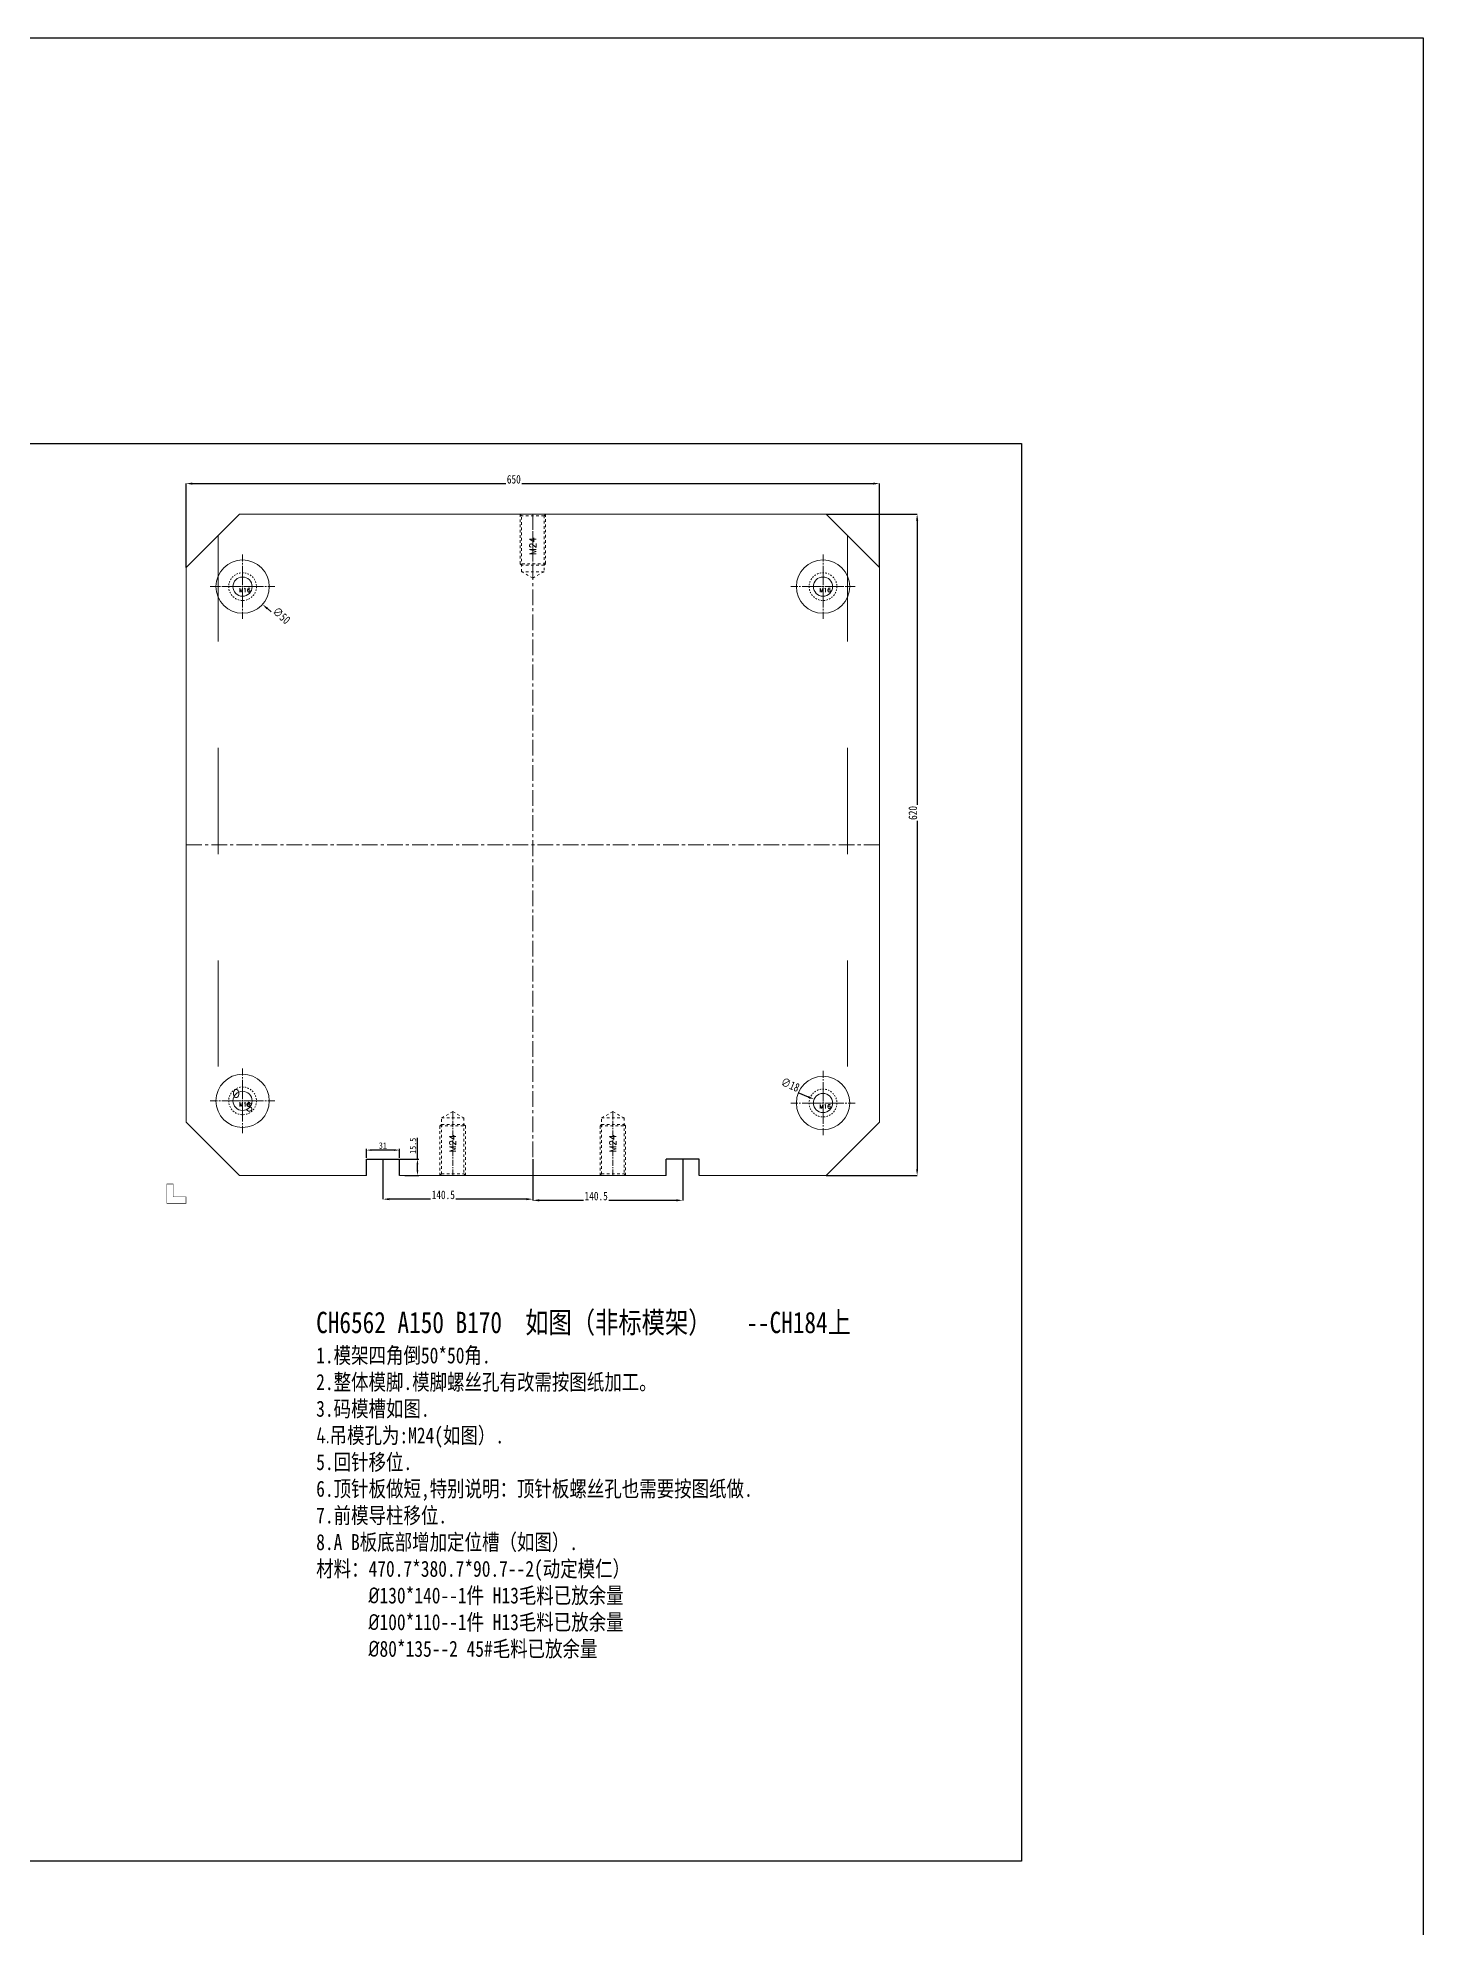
# Model space of a CAD drawing. Header units: millimetres. Extents: x -2895 to -298, y -11750 to -2997.
# Drawn here: x -1597 to -298, y -4768 to -2997 of the extents above; entities that cross this region are included whole.
import ezdxf
from ezdxf.enums import TextEntityAlignment as Align

# ---------------------------------------------------------------- set-up
doc = ezdxf.new("R2010")
doc.units = ezdxf.units.MM
doc.header["$LTSCALE"] = 16.335
doc.header["$PDMODE"] = 3
doc.header["$PDSIZE"] = 0.3125
doc.linetypes.add('CENTER', pattern=[0.6, 0.375, -0.075, 0.075, -0.075])
doc.linetypes.add('HIDDEN', pattern=[0.2, 0.1, -0.1])
doc.layers.get('0').update_dxf_attribs({"linetype": 'CONTINUOUS'})
doc.layers.get('Defpoints').update_dxf_attribs({"linetype": 'CONTINUOUS'})
for name, color, linetype, lineweight in [('dim', 82, 'CONTINUOUS', 9), ('moldbase', 7, 'CONTINUOUS', 20), ('screw', 33, 'CONTINUOUS', 13)]:
    doc.layers.add(name, color=color, linetype=linetype, lineweight=lineweight)
doc.styles.add('ROMANC', font='romanc.shx', dxfattribs={"bigfont": 'gbcbig.shx'})
doc.styles.get("Standard").update_dxf_attribs({"font": 'txt', "width": 0.8})
doc.styles.add('TXT', font='txt.shx', dxfattribs={"bigfont": 'gbcbig.shx'})
doc.dimstyles.new('ISO-25', dxfattribs={"dimtxt": 8, "dimasz": 6, "dimexe": 0, "dimexo": 0, "dimgap": 0, "dimtad": 1, "dimdsep": 46, "dimtxsty": 'Standard', "dimcen": 0, "dimclrd": 4, "dimclre": 4, "dimclrt": 6, "dimazin": 0, "dimtfac": 1, "dimtofl": 0, "dimtmove": 0, "dimatfit": 3, "dimfxl": 0, "dimarcsym": 0})

# ---------------------------------------------------------------- blocks, each defined once
blk = doc.blocks.new('screw_m16_i')
at = {"layer": 'screw', "color": 1, "linetype": 'CENTER', "ltscale": 0.808571}
for p, q in [((-14.3, 0), (14.3, 0)), ((0, -14.3), (0, 14.3))]:
    blk.add_line(p, q, dxfattribs=at)
at = {"layer": 'screw', "color": 8, "linetype": 'HIDDEN', "ltscale": 0.808571}
blk.add_circle((0, 0), 13, dxfattribs=at)
at = {"layer": 'screw'}
blk.add_circle((0, 0), 9, dxfattribs=at)
at = {"layer": 'screw', "color": 6, "style": 'TXT'}
blk.add_text('M16', height=3.9, dxfattribs=at).set_placement((-3.38, -5.2))
blk = doc.blocks.new('*D427')
at = {"color": 4, "lineweight": -2, "transparency": 16777216}
for p, q in [((-1457.9, -3493.6), (-1457.9, -3415)), ((-1451.9, -3415), (-813.9, -3415)), ((-807.9, -3493.6), (-807.9, -3415))]:
    blk.add_line(p, q, dxfattribs=at)
at = {"color": 4, "transparency": 16777216}
for points in [[(-1451.9, -3414), (-1451.9, -3416), (-1457.9, -3415)], [(-813.9, -3414), (-813.9, -3416), (-807.9, -3415)]]:
    blk.add_solid(points, dxfattribs=at)
at = {"layer": 'Defpoints', "color": 0, "transparency": 16777216}
for p in [(-807.9, -3415), (-1457.9, -3493.6), (-807.9, -3493.6)]:
    blk.add_point(p, dxfattribs=at)
at = {"color": 6, "transparency": 16777216, "insert": (-1150.7, -3411), "char_height": 8, "attachment_point": 5, "bg_fill": 3, "box_fill_scale": 1.1, "bg_fill_color": 256, "bg_fill_true_color": 13158600, "bg_fill_transparency": 0}
blk.add_mtext('650', dxfattribs=at)
blk = doc.blocks.new('*D428')
at = {"color": 4, "lineweight": -2, "transparency": 16777216}
for p, q in [((-857.9, -3443.6), (-772.7, -3443.6)), ((-772.7, -3449.6), (-772.7, -4057.6)), ((-857.9, -4063.6), (-772.7, -4063.6))]:
    blk.add_line(p, q, dxfattribs=at)
at = {"color": 4, "transparency": 16777216}
for points in [[(-773.7, -3449.6), (-771.7, -3449.6), (-772.7, -3443.6)], [(-773.7, -4057.6), (-771.7, -4057.6), (-772.7, -4063.6)]]:
    blk.add_solid(points, dxfattribs=at)
at = {"layer": 'Defpoints', "color": 0, "transparency": 16777216}
for p in [(-857.9, -3443.6), (-857.9, -4063.6), (-772.7, -4063.6)]:
    blk.add_point(p, dxfattribs=at)
at = {"color": 6, "transparency": 16777216, "insert": (-776.7, -3723.7), "char_height": 8, "attachment_point": 5, "rotation": 90, "bg_fill": 3, "box_fill_scale": 1.1, "bg_fill_color": 256, "bg_fill_true_color": 13158600, "bg_fill_transparency": 0}
blk.add_mtext('620', dxfattribs=at)
blk = doc.blocks.new('*D453')
at = {"layer": 'Defpoints', "color": 0, "transparency": 16777216}
for p in [(-1288.9, -4039.7), (-1288.9, -4048.1), (-1257.9, -4048.1)]:
    blk.add_point(p, dxfattribs=at)
at = {"layer": 'dim', "color": 4, "lineweight": -2, "transparency": 16777216}
for p, q in [((-1288.9, -4046.9), (-1288.9, -4038.5)), ((-1262.7, -4039.7), (-1284.1, -4039.7)), ((-1257.9, -4046.9), (-1257.9, -4038.5))]:
    blk.add_line(p, q, dxfattribs=at)
at = {"layer": 'dim', "color": 4, "transparency": 16777216}
for points in [[(-1284.1, -4038.9), (-1284.1, -4040.5), (-1288.9, -4039.7)], [(-1262.7, -4038.9), (-1262.7, -4040.5), (-1257.9, -4039.7)]]:
    blk.add_solid(points, dxfattribs=at)
at = {"layer": 'dim', "color": 6, "transparency": 16777216, "insert": (-1273.4, -4035.5), "char_height": 6, "attachment_point": 5, "bg_fill": 3, "box_fill_scale": 1.1, "bg_fill_color": 256, "bg_fill_true_color": 13158600, "bg_fill_transparency": 0}
blk.add_mtext('31', dxfattribs=at)
blk = doc.blocks.new('*D454')
at = {"layer": 'Defpoints', "color": 0, "transparency": 16777216}
for p in [(-1259.8, -4048.1), (-1253.9, -4063.6), (-1241, -4063.6)]:
    blk.add_point(p, dxfattribs=at)
at = {"layer": 'dim', "color": 4, "lineweight": -2, "transparency": 16777216}
for p, q in [((-1241, -4048.1), (-1241, -4028.1)), ((-1258.6, -4048.1), (-1239.8, -4048.1)), ((-1241, -4058.8), (-1241, -4052.9)), ((-1252.7, -4063.6), (-1239.8, -4063.6))]:
    blk.add_line(p, q, dxfattribs=at)
at = {"layer": 'dim', "color": 4, "transparency": 16777216}
for points in [[(-1241.8, -4052.9), (-1240.2, -4052.9), (-1241, -4048.1)], [(-1241.8, -4058.8), (-1240.2, -4058.8), (-1241, -4063.6)]]:
    blk.add_solid(points, dxfattribs=at)
at = {"layer": 'dim', "color": 6, "transparency": 16777216, "insert": (-1245.2, -4035.7), "char_height": 6, "attachment_point": 5, "rotation": 90, "bg_fill": 3, "box_fill_scale": 1.1, "bg_fill_color": 256, "bg_fill_true_color": 13158600, "bg_fill_transparency": 0}
blk.add_mtext('15.5', dxfattribs=at)
blk = doc.blocks.new('*D455')
at = {"color": 4, "lineweight": -2, "transparency": 16777216}
for p, q in [((-1132.9, -4048.1), (-1132.9, -4086.8)), ((-992.4, -4048.1), (-992.4, -4086.8)), ((-998.4, -4086.8), (-1126.9, -4086.8))]:
    blk.add_line(p, q, dxfattribs=at)
at = {"color": 4, "transparency": 16777216}
for points in [[(-1126.9, -4085.8), (-1126.9, -4087.8), (-1132.9, -4086.8)], [(-998.4, -4085.8), (-998.4, -4087.8), (-992.4, -4086.8)]]:
    blk.add_solid(points, dxfattribs=at)
at = {"layer": 'Defpoints', "color": 0, "transparency": 16777216}
for p in [(-1132.9, -4048.1), (-992.4, -4048.1), (-1132.9, -4086.8)]:
    blk.add_point(p, dxfattribs=at)
at = {"color": 6, "transparency": 16777216, "insert": (-1073.5, -4082.8), "char_height": 8, "attachment_point": 5, "bg_fill": 3, "box_fill_scale": 1.1, "bg_fill_color": 256, "bg_fill_true_color": 13158600, "bg_fill_transparency": 0}
blk.add_mtext('140.5', dxfattribs=at)
blk = doc.blocks.new('*D456')
at = {"color": 4, "lineweight": -2, "transparency": 16777216}
for p, q in [((-1273.4, -4048.1), (-1273.4, -4085.7)), ((-1132.9, -4048.1), (-1132.9, -4085.7)), ((-1138.9, -4085.7), (-1267.4, -4085.7))]:
    blk.add_line(p, q, dxfattribs=at)
at = {"color": 4, "transparency": 16777216}
for points in [[(-1267.4, -4084.7), (-1267.4, -4086.7), (-1273.4, -4085.7)], [(-1138.9, -4084.7), (-1138.9, -4086.7), (-1132.9, -4085.7)]]:
    blk.add_solid(points, dxfattribs=at)
at = {"layer": 'Defpoints', "color": 0, "transparency": 16777216}
for p in [(-1273.4, -4048.1), (-1132.9, -4048.1), (-1273.4, -4085.7)]:
    blk.add_point(p, dxfattribs=at)
at = {"color": 6, "transparency": 16777216, "insert": (-1216.8, -4081.7), "char_height": 8, "attachment_point": 5, "bg_fill": 3, "box_fill_scale": 1.1, "bg_fill_color": 256, "bg_fill_true_color": 13158600, "bg_fill_transparency": 0}
blk.add_mtext('140.5', dxfattribs=at)
blk = doc.blocks.new('*D496')
at = {"color": 4, "lineweight": -2, "transparency": 16777216}
blk.add_line((-1365.1, -3547), (-1381.7, -3532.2), dxfattribs=at)
at = {"layer": 'Defpoints', "color": 0, "transparency": 16777216}
blk.add_point((-1423.6, -3494.9), dxfattribs=at)
at = {"color": 6, "transparency": 16777216, "insert": (-1368.4, -3538.7), "char_height": 8, "attachment_point": 5, "rotation": 318.3386, "bg_fill": 3, "box_fill_scale": 1.1, "bg_fill_color": 256, "bg_fill_true_color": 13158600, "bg_fill_transparency": 0}
blk.add_mtext('∅50', dxfattribs=at)
at = {"color": 4, "transparency": 16777216}
blk.add_solid([(-1381.1, -3531.4), (-1382.4, -3532.9), (-1386.2, -3528.2)], dxfattribs=at)
at = {"layer": 'Defpoints', "color": 0, "transparency": 16777216}
blk.add_point((-1386.2, -3528.2), dxfattribs=at)
blk = doc.blocks.new('*D498')
at = {"color": 4, "lineweight": -2, "transparency": 16777216}
blk.add_line((-900, -3979.3), (-874.7, -3989.8), dxfattribs=at)
at = {"layer": 'Defpoints', "color": 0, "transparency": 16777216}
for p in [(-869.2, -3992.1), (-852.6, -3999)]:
    blk.add_point(p, dxfattribs=at)
at = {"color": 6, "transparency": 16777216, "insert": (-891.6, -3978.4), "char_height": 8, "attachment_point": 5, "rotation": 337.3489, "bg_fill": 3, "box_fill_scale": 1.1, "bg_fill_color": 256, "bg_fill_true_color": 13158600, "bg_fill_transparency": 0}
blk.add_mtext('∅18', dxfattribs=at)
at = {"color": 4, "transparency": 16777216}
blk.add_solid([(-874.4, -3988.9), (-875.1, -3990.7), (-869.2, -3992.1)], dxfattribs=at)

msp = doc.modelspace()

# ---------------------------------------------------------------- linework, layer by layer
for p, q in [((-1288.897, -4063.566), (-1288.897, -4048.066)), ((-1288.897, -4048.066), (-1257.897, -4048.066)), ((-1257.897, -4063.566), (-1257.897, -4048.066)), ((-1007.897, -4063.566), (-1007.897, -4048.066)), ((-976.897, -4048.066), (-1007.897, -4048.066)), ((-976.897, -4063.566), (-976.897, -4048.066))]:
    msp.add_line(p, q)
at = {"layer": 'moldbase'}
for p, q in [((-1407.897, -3443.566), (-1457.897, -3493.566)), ((-857.897, -3443.566), (-1407.897, -3443.566)), ((-807.897, -3493.566), (-857.897, -3443.566)), ((-1457.897, -3493.566), (-1457.897, -4013.566)), ((-807.897, -3493.566), (-807.897, -4013.566)), ((-1407.897, -4063.566), (-1457.897, -4013.566)), ((-857.897, -4063.566), (-807.897, -4013.566)), ((-1288.897, -4063.566), (-1407.897, -4063.566)), ((-1007.897, -4063.566), (-1257.897, -4063.566)), ((-857.897, -4063.566), (-976.897, -4063.566))]:
    msp.add_line(p, q, dxfattribs=at)
at = {"layer": 'moldbase', "color": 1, "linetype": 'CENTER', "ltscale": 2.4}
for p, q in [((-1132.897, -3443.566), (-1132.897, -4063.566)), ((-807.897, -3753.566), (-1457.897, -3753.566))]:
    msp.add_line(p, q, dxfattribs=at)
at = {"layer": 'moldbase', "color": 8, "linetype": 'HIDDEN', "ltscale": 60.96}
for p, q in [((-1427.897, -3463.566), (-1427.897, -4043.566)), ((-837.897, -3463.566), (-837.897, -4043.566))]:
    msp.add_line(p, q, dxfattribs=at)
at = {"layer": 'moldbase', "color": 1, "linetype": 'CENTER', "ltscale": 1.1}
for p, q in [((-1404.897, -3481.316), (-1404.897, -3541.816)), ((-860.897, -3481.316), (-860.897, -3541.816)), ((-1435.147, -3511.566), (-1374.647, -3511.566)), ((-830.647, -3511.566), (-891.147, -3511.566)), ((-1404.897, -4023.816), (-1404.897, -3963.316)), ((-860.897, -4025.816), (-860.897, -3965.316)), ((-1435.147, -3993.566), (-1374.647, -3993.566)), ((-830.647, -3995.566), (-891.147, -3995.566))]:
    msp.add_line(p, q, dxfattribs=at)
at = {"layer": 'moldbase', "const_width": 0.5}
msp.add_lwpolyline([(-1457.897, -4083.566), (-1469.897, -4083.566), (-1469.897, -4071.566), (-1475.897, -4071.566), (-1475.897, -4089.566), (-1457.897, -4089.566), (-1457.897, -4083.566)], dxfattribs=at)
at = {"layer": 'moldbase'}
for centre in [(-1404.897, -3511.566), (-860.897, -3511.566), (-1404.897, -3993.566), (-860.897, -3995.566)]:
    msp.add_circle(centre, 25, dxfattribs=at)
at = {"layer": 'screw', "color": 92, "linetype": 'HIDDEN', "ltscale": 1.492746}
for p, q in [((-1219.897, -4017.066), (-1218.397, -4015.566)), ((-1219.897, -4063.566), (-1219.897, -4017.066)), ((-1219.897, -4017.066), (-1195.897, -4017.066)), ((-1218.397, -4015.566), (-1197.397, -4015.566)), ((-1197.397, -4015.566), (-1195.897, -4017.066)), ((-1195.897, -4017.066), (-1195.897, -4063.566)), ((-1069.897, -4017.066), (-1068.397, -4015.566)), ((-1069.897, -4063.566), (-1069.897, -4017.066)), ((-1069.897, -4017.066), (-1045.897, -4017.066)), ((-1068.397, -4015.566), (-1047.397, -4015.566)), ((-1047.397, -4015.566), (-1045.897, -4017.066)), ((-1045.897, -4017.066), (-1045.897, -4063.566))]:
    msp.add_line(p, q, dxfattribs=at)
at = {"layer": 'screw', "color": 8, "linetype": 'HIDDEN', "ltscale": 1.492746}
for p, q in [((-1218.397, -4009.566), (-1207.897, -4003.504)), ((-1218.397, -4062.066), (-1218.397, -4009.566)), ((-1218.397, -4009.566), (-1197.397, -4009.566)), ((-1207.897, -4003.504), (-1197.397, -4009.566)), ((-1197.397, -4009.566), (-1197.397, -4062.066)), ((-1068.397, -4009.566), (-1057.897, -4003.504)), ((-1068.397, -4062.066), (-1068.397, -4009.566)), ((-1068.397, -4009.566), (-1047.397, -4009.566)), ((-1057.897, -4003.504), (-1047.397, -4009.566)), ((-1047.397, -4009.566), (-1047.397, -4062.066)), ((-1219.897, -4063.566), (-1218.397, -4062.066)), ((-1218.397, -4062.066), (-1197.397, -4062.066)), ((-1197.397, -4062.066), (-1195.897, -4063.566)), ((-1069.897, -4063.566), (-1068.397, -4062.066)), ((-1068.397, -4062.066), (-1047.397, -4062.066)), ((-1047.397, -4062.066), (-1045.897, -4063.566))]:
    msp.add_line(p, q, dxfattribs=at)
at = {"layer": 'screw', "color": 1, "linetype": 'CENTER', "ltscale": 0.932966}
for p, q in [((-1207.897, -4063.566), (-1207.897, -4003.504)), ((-1057.897, -4063.566), (-1057.897, -4003.504))]:
    msp.add_line(p, q, dxfattribs=at)

# ---------------------------------------------------------------- block references
at = {"layer": 'screw'}
for p in [(-1404.897, -3511.566), (-860.897, -3511.566), (-1404.897, -3993.566), (-860.897, -3995.566)]:
    msp.add_blockref('screw_m16_i', p, dxfattribs=at)

# ---------------------------------------------------------------- texts
at = {"insert": (-1335.914, -4157.916), "char_height": 20, "width": 564.27245, "attachment_point": 1}
msp.add_mtext('{\\fSimSun|b0|i0|c134|p2;\\C2;\\P\\C256;CH6562 A150 B170  如图（非标模架）   --CH184上 \\P\\H0.75x;\\C1;1.模架四角倒50*50角.\\P2.整体模脚.模脚螺丝孔有改需按图纸加工。\\P3.码模槽如图.\\P\\fISOCPEUR|b0|i0|c0|p34;4.\\fSimSun|b0|i0|c134|p2;吊模孔为:M24(如图）.\\P5.回针移位.\\C256;\\P\\C1;6.顶针板做短,特别说明：顶针板螺丝孔也需要按图纸做.\\P7.前模导柱移位.\\P8.A B板底部增加定位槽（如图）.\\H1.333x;\\P\\H0.75x;\\C256;材料：\\C6;470.7*380.7*90.7--2(动定模仁）\\P      \\fISOCPEUR|b0|i0|c0|p34;\\H0.9998x;\\C256;%%C\\fSimSun|b0|i0|c134|p2;130*140--1件 H13毛料已放余量\\P      \\fISOCPEUR|b0|i0|c0|p34;%%C\\fSimSun|b0|i0|c134|p2;100*110--1件 H13毛料已放余量 \\P      \\fISOCPEUR|b0|i0|c0|p34;%%C\\fSimSun|b0|i0|c134|p2;80*135--2 45#毛料已放余量\\P\\H1.333x;\\P\\H0.75x;\\P      \\P      }', dxfattribs=at)
at = {"layer": 'moldbase', "style": 'ROMANC'}
for s, p in [('O', (-1414.407, -3990.476)), ('S', (-1401.807, -4003.076))]:
    msp.add_text(s, height=7.5, dxfattribs=at).set_placement(p)
at = {"layer": 'screw', "color": 6, "linetype": 'HIDDEN', "ltscale": 1.492746, "style": 'TXT'}
for p in [(-1207.897, -4033.535), (-1057.897, -4033.535)]:
    msp.add_text('M24', height=6, rotation=90, dxfattribs=at).set_placement(p, align=Align.MIDDLE)

# ---------------------------------------------------------------- next in the draw order: dimensions: what is measured, and where the dimension line sits
for base, p1, p2, picture, middle in [((-807.897, -3415.04), (-1457.897, -3493.566), (-807.897, -3493.566), '*D427', (-1150.724, -3415.04)), ((-1132.897, -4086.779), (-992.397, -4048.066), (-1132.897, -4048.066), '*D455', (-1073.486, -4086.779))]:
    dim = msp.add_linear_dim(base=base, p1=p1, p2=p2, dimstyle='ISO-25')
    dim.commit()
    dim.dimension.update_dxf_attribs({"geometry": picture, "text_midpoint": middle, "dimtype": 160})
at = {"layer": 'dim'}
dim = msp.add_linear_dim(base=(-1288.897, -4039.652), p1=(-1257.897, -4048.066), p2=(-1288.897, -4048.066), dimstyle='ISO-25', override={"dimtxt": 6, "dimasz": 4.8, "dimexe": 1.1994, "dimexo": 1.1994, "dimgap": 1.1994}, dxfattribs=at)
dim.commit()
dim.dimension.update_dxf_attribs({"geometry": '*D453', "text_midpoint": (-1273.397, -4035.453)})

# ---------------------------------------------------------------- next in the draw order: linework, layer by layer
at = {"layer": 'screw', "color": 92, "linetype": 'HIDDEN', "ltscale": 1.492746}
for p, q in [((-1144.897, -3490.066), (-1144.897, -3443.566)), ((-1120.897, -3443.566), (-1120.897, -3490.066)), ((-1143.397, -3491.566), (-1144.897, -3490.066)), ((-1120.897, -3490.066), (-1144.897, -3490.066)), ((-1122.397, -3491.566), (-1143.397, -3491.566)), ((-1120.897, -3490.066), (-1122.397, -3491.566))]:
    msp.add_line(p, q, dxfattribs=at)
at = {"layer": 'screw', "color": 8, "linetype": 'HIDDEN', "ltscale": 1.492746}
for p, q in [((-1143.397, -3445.066), (-1144.897, -3443.566)), ((-1122.397, -3445.066), (-1143.397, -3445.066)), ((-1143.397, -3497.566), (-1143.397, -3445.066)), ((-1120.897, -3443.566), (-1122.397, -3445.066)), ((-1122.397, -3445.066), (-1122.397, -3497.566)), ((-1132.897, -3503.628), (-1143.397, -3497.566)), ((-1122.397, -3497.566), (-1143.397, -3497.566)), ((-1122.397, -3497.566), (-1132.897, -3503.628))]:
    msp.add_line(p, q, dxfattribs=at)
at = {"layer": 'screw', "color": 1, "linetype": 'CENTER', "ltscale": 0.932966}
msp.add_line((-1132.897, -3443.566), (-1132.897, -3503.628), dxfattribs=at)

# ---------------------------------------------------------------- next in the draw order: texts
at = {"layer": 'screw', "color": 6, "linetype": 'HIDDEN', "ltscale": 1.492746, "style": 'TXT'}
msp.add_text('M24', height=6, rotation=90, dxfattribs=at).set_placement((-1132.897, -3473.597), align=Align.MIDDLE)

# ---------------------------------------------------------------- next in the draw order: dimensions: what is measured, and where the dimension line sits
dim = msp.add_linear_dim(base=(-772.692, -4063.566), p1=(-857.897, -3443.566), p2=(-857.897, -4063.566), angle=90, dimstyle='ISO-25')
dim.commit()
dim.dimension.update_dxf_attribs({"geometry": '*D428', "text_midpoint": (-772.692, -3723.729), "dimtype": 160})
at = {"layer": 'dim'}
dim = msp.add_linear_dim(base=(-1240.999, -4063.566), p1=(-1259.808, -4048.066), p2=(-1253.908, -4063.566), angle=90, dimstyle='ISO-25', override={"dimtxt": 6, "dimasz": 4.8, "dimexe": 1.1994, "dimexo": 1.1994, "dimgap": 1.1994}, dxfattribs=at)
dim.commit()
dim.dimension.update_dxf_attribs({"geometry": '*D454', "text_midpoint": (-1240.999, -4035.666), "dimtype": 160})

# ---------------------------------------------------------------- next in the draw order: dimensions: what is measured, and where the dimension line sits
dim = msp.add_linear_dim(base=(-1273.397, -4085.707), p1=(-1132.897, -4048.066), p2=(-1273.397, -4048.066), dimstyle='ISO-25')
dim.commit()
dim.dimension.update_dxf_attribs({"geometry": '*D456', "text_midpoint": (-1216.837, -4085.707), "dimtype": 160})

# ---------------------------------------------------------------- next in the draw order: linework, layer by layer
msp.add_lwpolyline([(-2447.456, -3377.37), (-674.869, -3377.37), (-674.869, -4706.337), (-2447.456, -4706.337)], close=True)

# ---------------------------------------------------------------- next in the draw order: dimensions: what is measured, and where the dimension line sits
for p1, p2, picture, middle in [((-1423.574, -3494.948), (-1386.22, -3528.184), '*D496', (-1371.056, -3541.676)), ((-852.591, -3999.032), (-869.203, -3992.1), '*D498', (-893.102, -3982.126))]:
    dim = msp.add_diameter_dim_2p(p1=p1, p2=p2, dimstyle='ISO-25', override={"dimfxl": 1.25})
    dim.commit()
    dim.dimension.update_dxf_attribs({"geometry": picture, "text_midpoint": middle, "dimtype": 163})

# ---------------------------------------------------------------- next in the draw order: linework, layer by layer
msp.add_lwpolyline([(-2895.262, -2997.149), (-298.401, -2997.149), (-298.401, -11750.394), (-2895.262, -11750.394)], close=True)

doc.saveas('drawing.dxf')
